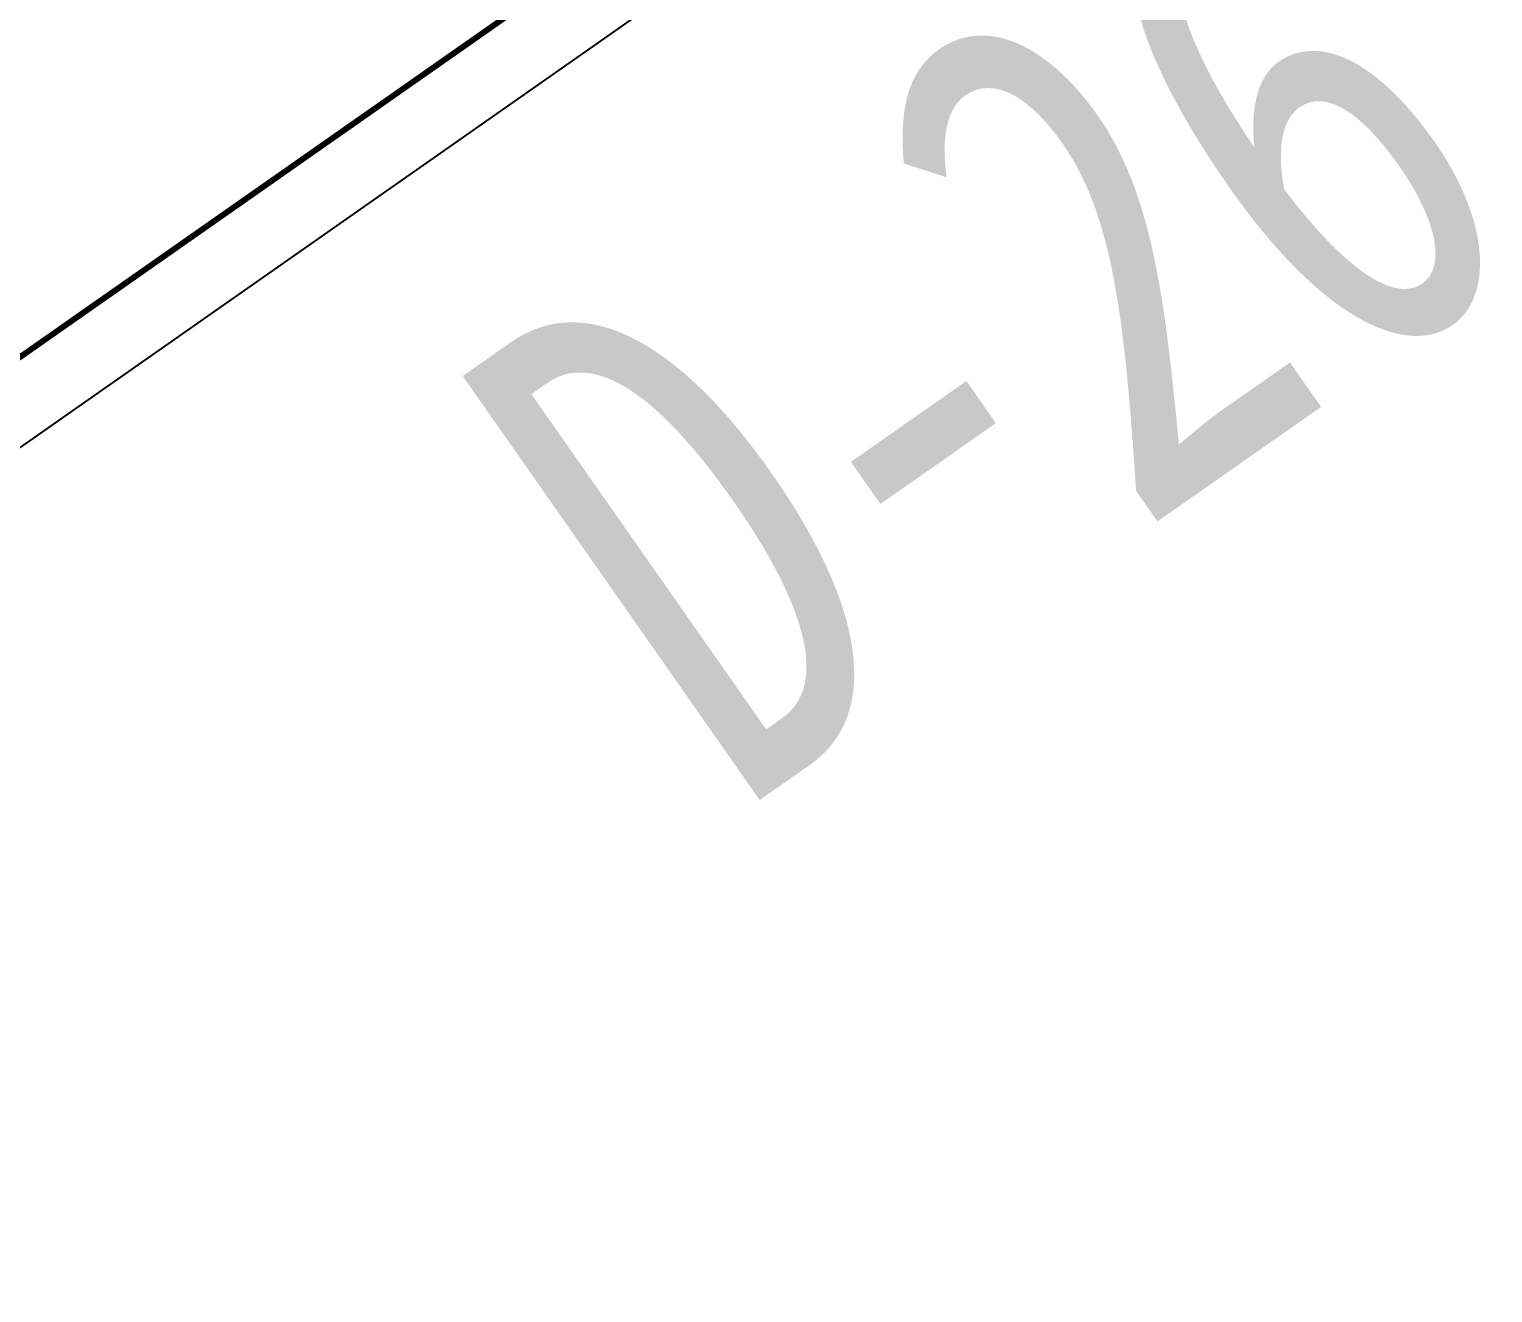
# Model space of a CAD drawing. Header units: millimetres. Extents: x 1089227 to 13101469, y 618865 to 10240562.
# Drawn here: x 2444802 to 2474482, y 4894006 to 4919632 of the extents above; entities that cross this region are included whole.
import ezdxf
from ezdxf.enums import TextEntityAlignment as Align

# ---------------------------------------------------------------- set-up
doc = ezdxf.new("R2010")
doc.units = ezdxf.units.MM
doc.header["$LTSCALE"] = 1000
doc.layers.get('0').update_dxf_attribs({"linetype": 'CONTINUOUS'})
doc.layers.add('S-TEXT', color=32, linetype='CONTINUOUS', lineweight=0)
for name, color, linetype in [('TK', 4, 'CONTINUOUS'), ('TK-TEXT', 7, 'CONTINUOUS'), ('VHBoundary', 4, 'CONTINUOUS')]:
    doc.layers.add(name, color=color, linetype=linetype)
doc.styles.add('hzst', font='simsun.ttc', dxfattribs={"width": 0.7})
doc.styles.add('SADITK-SX', font='simfang.ttf', dxfattribs={"width": 0.7})

# ---------------------------------------------------------------- blocks, each defined once
blk = doc.blocks.new('template_31-施工图_A0_A0_1.0000_3fa9c08c64a9101061c9a26412af947e', base_point=(-1189, 0))
at = {"layer": 'TK'}
blk.add_lwpolyline([(-1189, 841), (1189, 841), (1189, 0), (-1189, 0)], close=True, dxfattribs=at)
at = {"layer": 'TK', "const_width": 0.8}
blk.add_lwpolyline([(-1164, 831), (-1164, 10), (1179, 10), (1179, 831)], close=True, dxfattribs=at)
at = {"layer": 'VHBoundary'}
blk.add_lwpolyline([(-1189, 841), (1189, 841), (1189, 0), (-1189, 0)], close=True, dxfattribs=at)
at = {"layer": 'TK-TEXT', "style": 'SADITK-SX', "width": 0.7}
for tag, p in [('市政会签', (-1176, 381.5)), ('园林会签', (-1176, 343.5)), ('幕墙会签', (-1176, 305.5)), ('装饰会签', (-1176, 267.5)), ('燃气会签', (-1176, 229.5)), ('暖通会签', (-1176, 191.5)), ('电气会签', (-1176, 153.5)), ('给排水会签', (-1176, 115.5)), ('结构会签', (-1176, 77.5)), ('建筑会签', (-1176, 39.5))]:
    blk.add_attdef(tag, text='', height=4, rotation=90, dxfattribs=at).set_placement(p, align=Align.MIDDLE_CENTER)
for tag, height, p in [('专业审定', 4, (1134.75, 268)), ('专业审核', 4, (1134.75, 248)), ('项目负责1', 4, (1134.75, 238)), ('项目负责2', 4, (1134.75, 228)), ('专业负责1', 4, (1134.75, 218)), ('专业负责2', 4, (1134.75, 208)), ('专业校对', 4, (1134.75, 198)), ('专业设计', 4, (1134.75, 188)), ('方案设计', 4, (1134.75, 178)), ('专业制图', 4, (1134.75, 168)), ('建设单位_001', 4, (1148.5, 140)), ('建设地点_001', 4, (1148.5, 124)), ('工程名称_001', 4, (1148.5, 106)), ('子项名称_001', 4, (1148.5, 86)), ('图纸名称_001', 4, (1148.5, 66)), ('版次', 4, (1129.5, 53)), ('日期', 4, (1165, 53)), ('图别', 4, (1129.5, 43)), ('图号', 4, (1165, 43)), ('合同号', 4, (1136, 30)), ('项目编号1', 2, (1114.06, 13.58)), ('阶段编号1', 2, (1132.25, 13.75)), ('子项编号1', 2, (1144.75, 13.75))]:
    blk.add_attdef(tag, text='', height=height, dxfattribs=at).set_placement(p, align=Align.MIDDLE_CENTER)

msp = doc.modelspace()

# ---------------------------------------------------------------- block references
at = {"xscale": 150, "yscale": 150, "zscale": 150, "rotation": 35.00532206532363}
msp.add_blockref('template_31-施工图_A0_A0_1.0000_3fa9c08c64a9101061c9a26412af947e', (2173834.707, 4721512.406), dxfattribs=at)

# ---------------------------------------------------------------- texts
at = {"layer": 'S-TEXT', "linetype": 'Continuous', "style": 'hzst', "width": 0.7}
msp.add_text('D-26', height=10500, rotation=35.0053221, dxfattribs=at).set_placement((2459107.773, 4903643.03))

doc.saveas('drawing.dxf')
